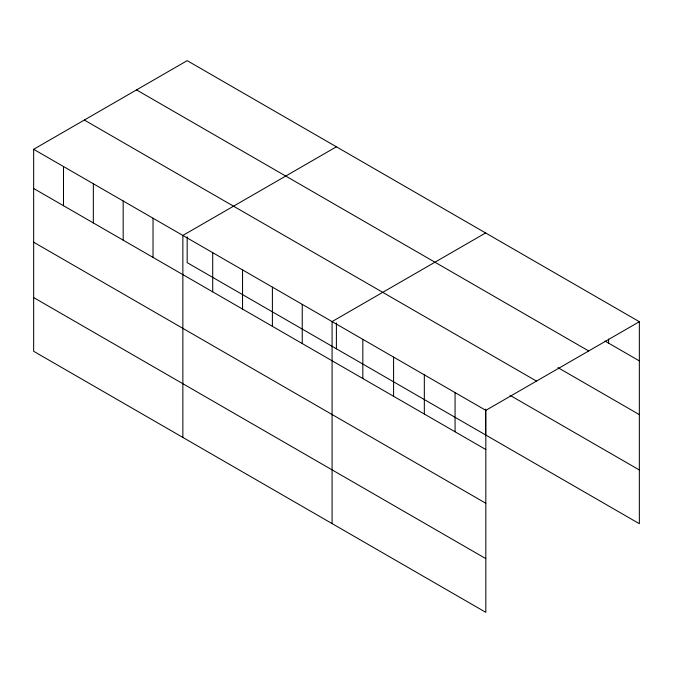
<?xml version="1.0" encoding="UTF-8"?>
<svg xmlns="http://www.w3.org/2000/svg" width="673" height="673" viewBox="0 0 673 673"><rect width="100%" height="100%" fill="white"/><g stroke="black" fill="none" stroke-linecap="round" stroke-linejoin="round"><path stroke-width="1.01" d="M33.65 149.297L485.822 410.353L485.822 612.346L33.65 351.289L33.65 149.297L187.178 60.654L639.35 321.711L639.35 523.703L187.178 262.647L187.178 236.82M336.399 146.798L182.863 235.441L182.863 437.442M485.612 232.951L332.083 321.593L332.083 523.586M485.822 410.353L639.35 321.711M604.985 341.06L639.35 360.896M136.518 89.904L588.682 350.961M557.959 367.635L639.35 414.627M84.318 120.038L536.482 381.095M510.033 395.32L639.35 469.981M33.65 188.482L485.822 449.539M33.65 242.213L485.822 503.269M33.65 297.567L485.822 558.624M608.602 339.024L608.602 343.146M485.612 409.117L485.612 434.951M455.074 392.595L455.074 431.788M424.327 374.844L424.327 414.038M393.579 357.094L393.579 396.279M362.831 339.343L362.831 378.529M336.399 322.973L336.399 348.799M302.236 304.364L302.236 343.55M272.397 287.127L272.397 326.321M242.549 269.898L242.549 309.092M212.71 252.669L212.71 291.863M153.023 218.212L153.023 257.397M123.176 200.983L123.176 240.168M93.337 183.754L93.337 222.94M63.489 166.525L63.489 205.711"/></g></svg>
